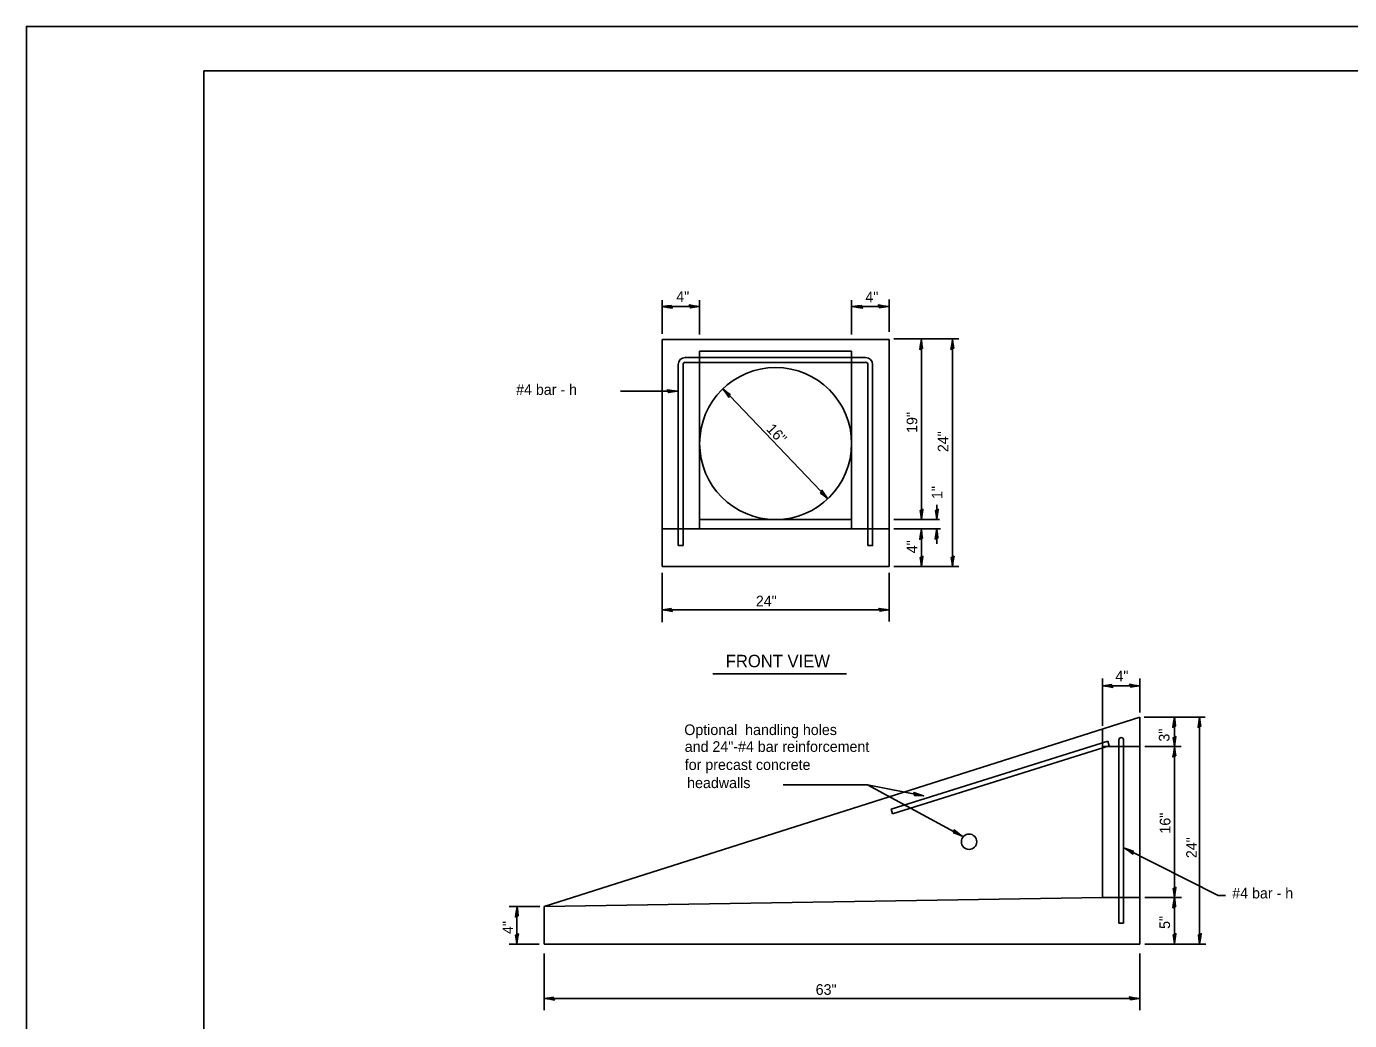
# Model space of a CAD drawing. Extents: x 438132 to 438812, y 1153818 to 1154258.
# Drawn here: x 438132.1 to 438430.6, y 1154033.4 to 1154257.7 of the extents above; entities that cross this region are included whole.
import ezdxf

# ---------------------------------------------------------------- set-up
doc = ezdxf.new("R2010")
doc.units = 0
for name, color, linetype in [('Design_EX_Roadway Dimensions', 7, 'Continuous'), ('Level 48', 7, 'Continuous'), ('Sheets_50 Reference Boundary', 7, 'Continuous'), ('Sheets_General Details', 7, 'Continuous'), ('Sheets_Printer Plotting Border', 7, 'Continuous'), ('Topo_Culvert Headwall', 7, 'Continuous')]:
    doc.layers.add(name, color=color, linetype=linetype)

msp = doc.modelspace()

# ---------------------------------------------------------------- linework, layer by layer
at = {"layer": 'Design_EX_Roadway Dimensions'}
for p, q in [((438275.53, 1154188.36), (438275.53, 1154195.95)), ((438275.53, 1154194.52), (438283.95, 1154194.52)), ((438283.98, 1154188.25), (438283.98, 1154195.95)), ((438318.28, 1154188.25), (438318.28, 1154195.95)), ((438318.45, 1154194.52), (438326.63, 1154194.52)), ((438326.73, 1154188.79), (438326.73, 1154196.12)), ((438327.8, 1154187.24), (438342.5, 1154187.24)), ((438334.01, 1154187.15), (438334.01, 1154146.47)), ((438341.03, 1154187.15), (438341.03, 1154135.9)), ((438266.15, 1154175.41), (438278.99, 1154175.41)), ((438289.27, 1154175.96), (438312.8, 1154151.26)), ((438337.48, 1154149.76), (438337.48, 1154146.47)), ((438327.8, 1154146.46), (438338.14, 1154146.46)), ((438327.8, 1154144.33), (438338.32, 1154144.33)), ((438334.01, 1154144.3), (438334.01, 1154135.84)), ((438337.48, 1154144.33), (438337.48, 1154140.96)), ((438327.8, 1154135.89), (438342.5, 1154135.89)), ((438275.53, 1154134.42), (438275.53, 1154123.31)), ((438326.73, 1154134.42), (438326.73, 1154123.48)), ((438326.73, 1154126.06), (438275.53, 1154126.06)), ((438374.89, 1154099.88), (438374.89, 1154110.61)), ((438374.89, 1154108.92), (438383.28, 1154108.92)), ((438383.34, 1154102.9), (438383.34, 1154110.61)), ((438383.34, 1154102.9), (438383.34, 1154110.61)), ((438384.25, 1154101.86), (438398.03, 1154101.86)), ((438391.1, 1154101.86), (438391.1, 1154050.69)), ((438396.79, 1154101.86), (438396.79, 1154050.69)), ((438384.4, 1154095.21), (438392.61, 1154095.21)), ((438302.86, 1154086.56), (438321.88, 1154086.56)), ((438343.22, 1154075.01), (438321.88, 1154086.56)), ((438321.88, 1154086.56), (438334.51, 1154084.07)), ((438400.97, 1154061.6), (438379.88, 1154072.3)), ((438384.4, 1154061.16), (438392.7, 1154061.16)), ((438402.64, 1154061.6), (438400.97, 1154061.6)), ((438240.98, 1154059.11), (438247.96, 1154059.11)), ((438242.75, 1154050.66), (438242.75, 1154058.82)), ((438240.98, 1154050.66), (438247.76, 1154050.66)), ((438248.94, 1154048.51), (438248.94, 1154035.7)), ((438383.34, 1154048.51), (438383.34, 1154035.7)), ((438384.4, 1154050.66), (438398.21, 1154050.66)), ((438248.94, 1154038.38), (438383.23, 1154038.38))]:
    msp.add_line(p, q, dxfattribs=at)
for points in [[(438277.63, 1154194.49), (438277.56, 1154194.8), (438276.67, 1154194.67), (438275.53, 1154194.52), (438276.75, 1154194.35), (438277.82, 1154194.17), (438277.63, 1154194.49), (438277.54, 1154194.7), (438276.3, 1154194.52), (438277.65, 1154194.28), (438277.45, 1154194.55), (438276.88, 1154194.51), (438277.43, 1154194.43)], [(438281.85, 1154194.55), (438281.92, 1154194.24), (438282.81, 1154194.38), (438283.95, 1154194.52), (438282.73, 1154194.69), (438281.66, 1154194.88), (438281.85, 1154194.55), (438281.94, 1154194.35), (438283.18, 1154194.53), (438281.83, 1154194.76), (438282.03, 1154194.5), (438282.6, 1154194.53), (438282.05, 1154194.62)], [(438320.55, 1154194.49), (438320.48, 1154194.8), (438319.59, 1154194.67), (438318.45, 1154194.52), (438319.67, 1154194.35), (438320.74, 1154194.17), (438320.55, 1154194.49), (438320.46, 1154194.7), (438319.22, 1154194.52), (438320.57, 1154194.28), (438320.37, 1154194.55), (438319.8, 1154194.51), (438320.35, 1154194.43)], [(438324.52, 1154194.55), (438324.6, 1154194.24), (438325.48, 1154194.38), (438326.63, 1154194.52), (438325.41, 1154194.69), (438324.34, 1154194.88), (438324.52, 1154194.55), (438324.62, 1154194.35), (438325.86, 1154194.53), (438324.5, 1154194.76), (438324.71, 1154194.5), (438325.28, 1154194.53), (438324.73, 1154194.62)], [(438333.98, 1154185.04), (438334.29, 1154185.12), (438334.15, 1154186), (438334.01, 1154187.15), (438333.84, 1154185.93), (438333.65, 1154184.86), (438333.98, 1154185.04), (438334.18, 1154185.14), (438334.01, 1154186.38), (438333.77, 1154185.02), (438334.03, 1154185.22), (438334, 1154185.79), (438333.91, 1154185.25)], [(438341, 1154185.04), (438341.31, 1154185.12), (438341.18, 1154186), (438341.03, 1154187.15), (438340.86, 1154185.93), (438340.67, 1154184.86), (438341, 1154185.04), (438341.21, 1154185.14), (438341.03, 1154186.38), (438340.79, 1154185.02), (438341.06, 1154185.22), (438341.02, 1154185.79), (438340.94, 1154185.25)], [(438276.89, 1154175.45), (438276.96, 1154175.13), (438277.85, 1154175.27), (438278.99, 1154175.42), (438277.77, 1154175.58), (438276.7, 1154175.77), (438276.89, 1154175.45), (438276.98, 1154175.24), (438278.22, 1154175.42), (438276.86, 1154175.65), (438277.07, 1154175.39), (438277.64, 1154175.42), (438277.09, 1154175.51)], [(438290.68, 1154174.41), (438290.86, 1154174.68), (438290.15, 1154175.23), (438289.25, 1154175.96), (438289.98, 1154174.96), (438290.58, 1154174.05), (438290.68, 1154174.41), (438290.77, 1154174.63), (438289.78, 1154175.4), (438290.55, 1154174.25), (438290.6, 1154174.58), (438290.18, 1154174.97), (438290.5, 1154174.52)], [(438311.47, 1154152.71), (438311.29, 1154152.44), (438312, 1154151.89), (438312.9, 1154151.17), (438312.18, 1154152.16), (438311.58, 1154153.07), (438311.47, 1154152.71), (438311.39, 1154152.5), (438312.37, 1154151.72), (438311.61, 1154152.87), (438311.55, 1154152.54), (438311.97, 1154152.15), (438311.65, 1154152.61)], [(438334.04, 1154148.57), (438333.72, 1154148.5), (438333.86, 1154147.61), (438334.01, 1154146.47), (438334.17, 1154147.69), (438334.36, 1154148.76), (438334.04, 1154148.57), (438333.83, 1154148.48), (438334.01, 1154147.24), (438334.25, 1154148.59), (438333.98, 1154148.39), (438334.02, 1154147.82), (438334.1, 1154148.37)], [(438337.51, 1154148.57), (438337.19, 1154148.5), (438337.33, 1154147.61), (438337.48, 1154146.47), (438337.64, 1154147.69), (438337.83, 1154148.76), (438337.51, 1154148.57), (438337.3, 1154148.48), (438337.48, 1154147.24), (438337.71, 1154148.59), (438337.45, 1154148.39), (438337.48, 1154147.82), (438337.57, 1154148.37)], [(438333.98, 1154142.2), (438334.29, 1154142.27), (438334.15, 1154143.16), (438334.01, 1154144.3), (438333.84, 1154143.08), (438333.65, 1154142.01), (438333.98, 1154142.2), (438334.18, 1154142.29), (438334.01, 1154143.53), (438333.77, 1154142.18), (438334.04, 1154142.38), (438334, 1154142.95), (438333.91, 1154142.4)], [(438337.44, 1154142.23), (438337.76, 1154142.3), (438337.62, 1154143.19), (438337.48, 1154144.33), (438337.31, 1154143.11), (438337.12, 1154142.04), (438337.44, 1154142.23), (438337.65, 1154142.32), (438337.47, 1154143.56), (438337.23, 1154142.21), (438337.5, 1154142.41), (438337.47, 1154142.98), (438337.38, 1154142.43)], [(438334.04, 1154137.95), (438333.72, 1154137.88), (438333.86, 1154136.99), (438334.01, 1154135.84), (438334.17, 1154137.06), (438334.36, 1154138.13), (438334.04, 1154137.95), (438333.83, 1154137.85), (438334.01, 1154136.61), (438334.25, 1154137.97), (438333.98, 1154137.77), (438334.02, 1154137.2), (438334.1, 1154137.74)], [(438341.06, 1154138), (438340.75, 1154137.93), (438340.88, 1154137.04), (438341.03, 1154135.9), (438341.2, 1154137.12), (438341.39, 1154138.19), (438341.06, 1154138), (438340.85, 1154137.91), (438341.03, 1154136.67), (438341.27, 1154138.02), (438341, 1154137.82), (438341.04, 1154137.25), (438341.12, 1154137.8)], [(438277.63, 1154126.03), (438277.56, 1154126.35), (438276.67, 1154126.21), (438275.53, 1154126.06), (438276.75, 1154125.9), (438277.82, 1154125.71), (438277.63, 1154126.03), (438277.54, 1154126.24), (438276.29, 1154126.06), (438277.65, 1154125.82), (438277.45, 1154126.09), (438276.88, 1154126.05), (438277.43, 1154125.97)], [(438324.62, 1154126.09), (438324.7, 1154125.78), (438325.58, 1154125.92), (438326.73, 1154126.06), (438325.51, 1154126.23), (438324.44, 1154126.42), (438324.62, 1154126.09), (438324.72, 1154125.89), (438325.96, 1154126.06), (438324.6, 1154126.3), (438324.8, 1154126.03), (438325.37, 1154126.07), (438324.83, 1154126.16)], [(438376.99, 1154108.89), (438376.92, 1154109.21), (438376.04, 1154109.07), (438374.89, 1154108.92), (438376.11, 1154108.76), (438377.18, 1154108.57), (438376.99, 1154108.89), (438376.9, 1154109.1), (438375.66, 1154108.92), (438377.02, 1154108.68), (438376.82, 1154108.95), (438376.24, 1154108.91), (438376.79, 1154108.83)], [(438381.17, 1154108.96), (438381.24, 1154108.64), (438382.13, 1154108.78), (438383.28, 1154108.92), (438382.05, 1154109.09), (438380.98, 1154109.28), (438381.17, 1154108.96), (438381.27, 1154108.75), (438382.51, 1154108.93), (438381.15, 1154109.16), (438381.35, 1154108.9), (438381.92, 1154108.93), (438381.37, 1154109.02)], [(438391.07, 1154099.76), (438391.38, 1154099.83), (438391.24, 1154100.72), (438391.1, 1154101.86), (438390.93, 1154100.64), (438390.74, 1154099.57), (438391.07, 1154099.76), (438391.28, 1154099.85), (438391.1, 1154101.09), (438390.86, 1154099.74), (438391.13, 1154099.94), (438391.09, 1154100.51), (438391.01, 1154099.96)], [(438396.76, 1154099.76), (438397.07, 1154099.83), (438396.94, 1154100.72), (438396.79, 1154101.86), (438396.62, 1154100.64), (438396.43, 1154099.57), (438396.76, 1154099.76), (438396.97, 1154099.85), (438396.79, 1154101.09), (438396.55, 1154099.74), (438396.82, 1154099.94), (438396.78, 1154100.51), (438396.7, 1154099.96)], [(438391.13, 1154097.3), (438390.82, 1154097.23), (438390.96, 1154096.34), (438391.1, 1154095.19), (438391.27, 1154096.41), (438391.46, 1154097.48), (438391.13, 1154097.3), (438390.92, 1154097.2), (438391.1, 1154095.96), (438391.34, 1154097.32), (438391.08, 1154097.12), (438391.11, 1154096.55), (438391.19, 1154097.09)], [(438391.07, 1154093.08), (438391.39, 1154093.16), (438391.25, 1154094.04), (438391.1, 1154095.19), (438390.94, 1154093.97), (438390.75, 1154092.9), (438391.07, 1154093.08), (438391.28, 1154093.18), (438391.1, 1154094.42), (438390.86, 1154093.06), (438391.13, 1154093.26), (438391.09, 1154093.83), (438391.01, 1154093.29)], [(438332.45, 1154084.51), (438332.46, 1154084.19), (438333.36, 1154084.15), (438334.51, 1154084.07), (438333.34, 1154084.48), (438332.33, 1154084.87), (438332.45, 1154084.51), (438332.51, 1154084.29), (438333.76, 1154084.23), (438332.47, 1154084.72), (438332.62, 1154084.42), (438333.18, 1154084.35), (438332.66, 1154084.53)], [(438341.39, 1154076.03), (438341.3, 1154075.73), (438342.15, 1154075.42), (438343.22, 1154075.01), (438342.23, 1154075.74), (438341.38, 1154076.41), (438341.39, 1154076.03), (438341.37, 1154075.81), (438342.55, 1154075.37), (438341.47, 1154076.23), (438341.52, 1154075.9), (438342.04, 1154075.66), (438341.59, 1154075.99)], [(438381.74, 1154071.32), (438381.82, 1154071.63), (438380.96, 1154071.91), (438379.88, 1154072.3), (438380.89, 1154071.6), (438381.76, 1154070.95), (438381.74, 1154071.32), (438381.75, 1154071.55), (438380.56, 1154071.95), (438381.66, 1154071.12), (438381.6, 1154071.45), (438381.08, 1154071.68), (438381.53, 1154071.35)], [(438391.13, 1154063.26), (438390.82, 1154063.19), (438390.95, 1154062.3), (438391.1, 1154061.15), (438391.27, 1154062.37), (438391.45, 1154063.44), (438391.13, 1154063.26), (438390.92, 1154063.16), (438391.1, 1154061.92), (438391.34, 1154063.28), (438391.07, 1154063.08), (438391.11, 1154062.51), (438391.19, 1154063.05)], [(438391.07, 1154059.04), (438391.38, 1154059.12), (438391.24, 1154060), (438391.1, 1154061.15), (438390.93, 1154059.93), (438390.74, 1154058.86), (438391.07, 1154059.04), (438391.28, 1154059.14), (438391.1, 1154060.38), (438390.86, 1154059.02), (438391.12, 1154059.22), (438391.09, 1154059.79), (438391.01, 1154059.25)], [(438242.75, 1154056.97), (438243.06, 1154057.04), (438242.93, 1154057.93), (438242.78, 1154059.07), (438242.61, 1154057.85), (438242.42, 1154056.78), (438242.75, 1154056.97), (438242.96, 1154057.06), (438242.78, 1154058.3), (438242.54, 1154056.95), (438242.81, 1154057.15), (438242.77, 1154057.72), (438242.69, 1154057.17)], [(438242.79, 1154052.77), (438242.47, 1154052.69), (438242.61, 1154051.81), (438242.75, 1154050.66), (438242.92, 1154051.88), (438243.11, 1154052.95), (438242.79, 1154052.77), (438242.58, 1154052.67), (438242.76, 1154051.43), (438242.99, 1154052.79), (438242.73, 1154052.58), (438242.76, 1154052.02), (438242.85, 1154052.56)], [(438391.13, 1154052.79), (438390.82, 1154052.72), (438390.95, 1154051.83), (438391.1, 1154050.69), (438391.27, 1154051.91), (438391.45, 1154052.98), (438391.13, 1154052.79), (438390.92, 1154052.7), (438391.1, 1154051.46), (438391.34, 1154052.81), (438391.07, 1154052.61), (438391.11, 1154052.04), (438391.19, 1154052.59)], [(438396.82, 1154052.79), (438396.51, 1154052.72), (438396.64, 1154051.83), (438396.79, 1154050.69), (438396.96, 1154051.91), (438397.15, 1154052.98), (438396.82, 1154052.79), (438396.61, 1154052.7), (438396.79, 1154051.46), (438397.03, 1154052.81), (438396.76, 1154052.61), (438396.8, 1154052.04), (438396.88, 1154052.59)], [(438251.04, 1154038.34), (438250.97, 1154038.66), (438250.08, 1154038.52), (438248.94, 1154038.38), (438250.16, 1154038.21), (438251.23, 1154038.02), (438251.04, 1154038.34), (438250.95, 1154038.55), (438249.71, 1154038.37), (438251.06, 1154038.14), (438250.86, 1154038.4), (438250.29, 1154038.37), (438250.84, 1154038.28)], [(438381.13, 1154038.41), (438381.2, 1154038.09), (438382.09, 1154038.23), (438383.23, 1154038.38), (438382.01, 1154038.54), (438380.94, 1154038.73), (438381.13, 1154038.41), (438381.22, 1154038.2), (438382.46, 1154038.38), (438381.11, 1154038.61), (438381.31, 1154038.35), (438381.88, 1154038.38), (438381.33, 1154038.47)]]:
    msp.add_lwpolyline(points, dxfattribs=at)
at = {"layer": 'Level 48'}
msp.add_lwpolyline([(438132.1, 1154257.74), (438812.1, 1154257.74), (438812.1, 1153817.74), (438132.1, 1153817.74)], close=True, dxfattribs=at)
at = {"layer": 'Sheets_50 Reference Boundary'}
msp.add_lwpolyline([(438172.1, 1154247.74), (438802.1, 1154247.74), (438802.1, 1153847.74), (438172.1, 1153847.74)], close=True, dxfattribs=at)
at = {"layer": 'Sheets_General Details'}
for p, q in [((438132.1, 1154257.74), (438132.1, 1153817.74)), ((438812.1, 1154257.74), (438132.1, 1154257.74)), ((438287, 1154111.62), (438317.1, 1154111.62))]:
    msp.add_line(p, q, dxfattribs=at)
msp.add_lwpolyline([(438172.1, 1154247.74), (438802.1, 1154247.74), (438802.1, 1153827.74), (438172.1, 1153827.74)], close=True, dxfattribs=at)
at = {"layer": 'Sheets_Printer Plotting Border'}
msp.add_lwpolyline([(438132.1, 1153817.74), (438812.1, 1153817.74), (438812.1, 1154257.74), (438132.1, 1154257.74)], close=True, dxfattribs=at)
at = {"layer": 'Topo_Culvert Headwall'}
for p, q in [((438275.53, 1154187.09), (438326.73, 1154187.09)), ((438275.53, 1154135.89), (438275.53, 1154187.09)), ((438326.73, 1154135.89), (438326.73, 1154187.09)), ((438283.98, 1154144.33), (438283.98, 1154184.45)), ((438318.28, 1154184.45), (438283.98, 1154184.45)), ((438318.28, 1154144.33), (438318.28, 1154184.45)), ((438275.53, 1154144.33), (438326.73, 1154144.33)), ((438283.98, 1154146.46), (438318.28, 1154146.46)), ((438280.24, 1154140.57), (438279.16, 1154140.57)), ((438321.94, 1154140.57), (438323.02, 1154140.57)), ((438275.53, 1154135.89), (438326.73, 1154135.89)), ((438383.34, 1154101.86), (438248.94, 1154059.11)), ((438383.34, 1154050.66), (438383.34, 1154101.86)), ((438374.89, 1154061.16), (438374.89, 1154099.15)), ((438376.09, 1154096.41), (438327.22, 1154081.1)), ((438376.09, 1154096.41), (438376.4, 1154095.38)), ((438376.4, 1154095.38), (438327.53, 1154080.07)), ((438374.89, 1154095.21), (438383.39, 1154095.21)), ((438327.22, 1154081.1), (438327.53, 1154080.07)), ((438374.89, 1154061.16), (438248.94, 1154059.11)), ((438374.89, 1154061.16), (438383.39, 1154061.16)), ((438248.94, 1154050.66), (438248.94, 1154059.11)), ((438379.65, 1154055.35), (438378.58, 1154055.35)), ((438383.34, 1154050.66), (438248.94, 1154050.66))]:
    msp.add_line(p, q, dxfattribs=at)
for points in [[(438280.75, 1154183.02), (438321.43, 1154183.02)], [(438279.16, 1154140.57), (438279.16, 1154181.43)], [(438280.24, 1154140.57), (438280.24, 1154181.43)], [(438280.75, 1154181.94), (438321.43, 1154181.94)], [(438321.94, 1154181.43), (438321.94, 1154140.57)], [(438323.02, 1154181.43), (438323.02, 1154140.57), (438323.02, 1154140.57)], [(438378.58, 1154096.72), (438378.58, 1154055.35)], [(438379.65, 1154096.72), (438379.65, 1154055.35)]]:
    msp.add_lwpolyline(points, dxfattribs=at)
for centre, radius in [((438301.13, 1154163.61), 17.15), ((438344.77, 1154073.75), 1.73)]:
    msp.add_circle(centre, radius, dxfattribs=at)
for centre, radius, start, end in [((438280.75, 1154181.43), 1.59, 90, 180), ((438321.43, 1154181.43), 1.59, 0, 90), ((438280.75, 1154181.43), 0.512, 90, 180), ((438321.43, 1154181.43), 0.512, 0, 90), ((438379.11, 1154096.72), 0.538, 0, 180)]:
    msp.add_arc(centre, radius, start, end, dxfattribs=at)

# ---------------------------------------------------------------- texts
at = {"layer": 'Design_EX_Roadway Dimensions'}
for s, p in [('4" ', (438278.71, 1154195.59)), ('4" ', (438321.38, 1154195.5)), ('#4 bar - h', (438242.58, 1154174.59)), ('24"', (438296.67, 1154126.86)), ('4"', (438377.81, 1154109.95)), ('Optional  handling holes', (438280.52, 1154097.82)), ('and 24"-#4 bar reinforcement', (438280.63, 1154094.03)), ('for precast concrete', (438280.63, 1154089.94)), ('headwalls', (438281.17, 1154085.85)), ('#4 bar - h', (438404.16, 1154060.95)), ('63" ', (438310.17, 1154039.19))]:
    msp.add_text(s, height=2.4, dxfattribs=at).set_placement(p)
for s, rotation, p in [('19"', 90, (438333.1, 1154166.02)), ('16" ', 313.6102, (438298.88, 1154166.72)), ('24"', 90, (438340.11, 1154161.67)), ('1"', 90, (438338.77, 1154151.09)), ('4"', 90, (438333.1, 1154138.85)), ('3"', 90, (438389.99, 1154096.34)), ('16" ', 90, (438390.21, 1154075.58)), ('24"', 90, (438396.16, 1154070.04)), ('4" ', 90, (438241.91, 1154052.92)), ('5" ', 90, (438390.12, 1154054.07))]:
    msp.add_text(s, height=2.4, rotation=rotation, dxfattribs=at).set_placement(p)
at = {"layer": 'Sheets_General Details'}
msp.add_text('FRONT VIEW', height=2.8, dxfattribs=at).set_placement((438289.88, 1154113.13))

doc.saveas('drawing.dxf')
